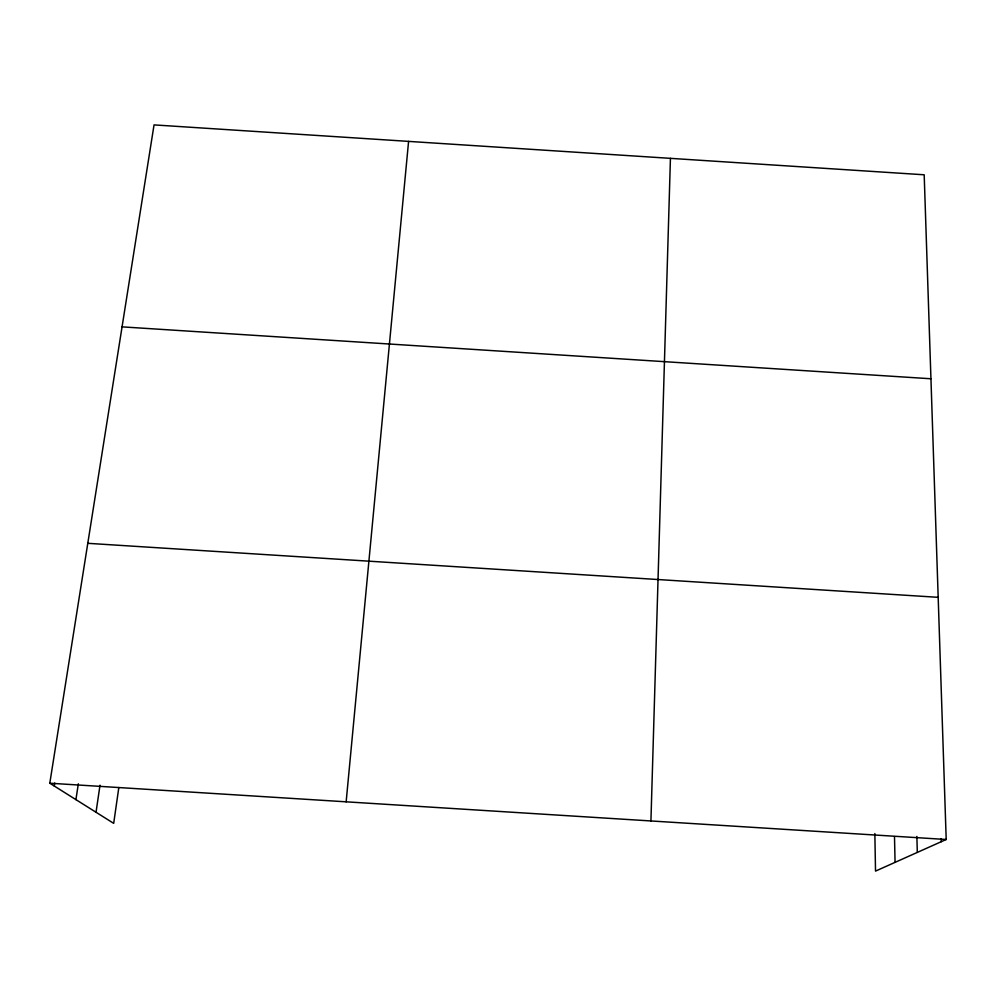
<?xml version="1.0" encoding="UTF-8"?>
<svg xmlns="http://www.w3.org/2000/svg" width="996" height="996" viewBox="0 0 996 996"><rect width="100%" height="100%" fill="white"/><g stroke="black" fill="none" stroke-linecap="round" stroke-linejoin="round"><path stroke-width="1.49" d="M650.923 820.953L670.433 158.352M346.147 801.817L408.584 141.382M118.823 787.525L113.693 823.356L49.8 783.217L154.044 124.898L924.188 174.786L946.2 839.491L875.521 871.102L874.849 833.552M96.027 812.263L100.011 785.209M75.92 799.626L78.335 783.802M54.27 786.018L54.743 782.993M87.785 543.318L938.182 597.326M49.8 783.217L946.2 839.491M122.06 326.862L930.936 378.766M941.17 838.644L941.257 841.707M916.88 836.453L917.304 852.414M894.495 836.603L895.068 862.362"/></g></svg>
